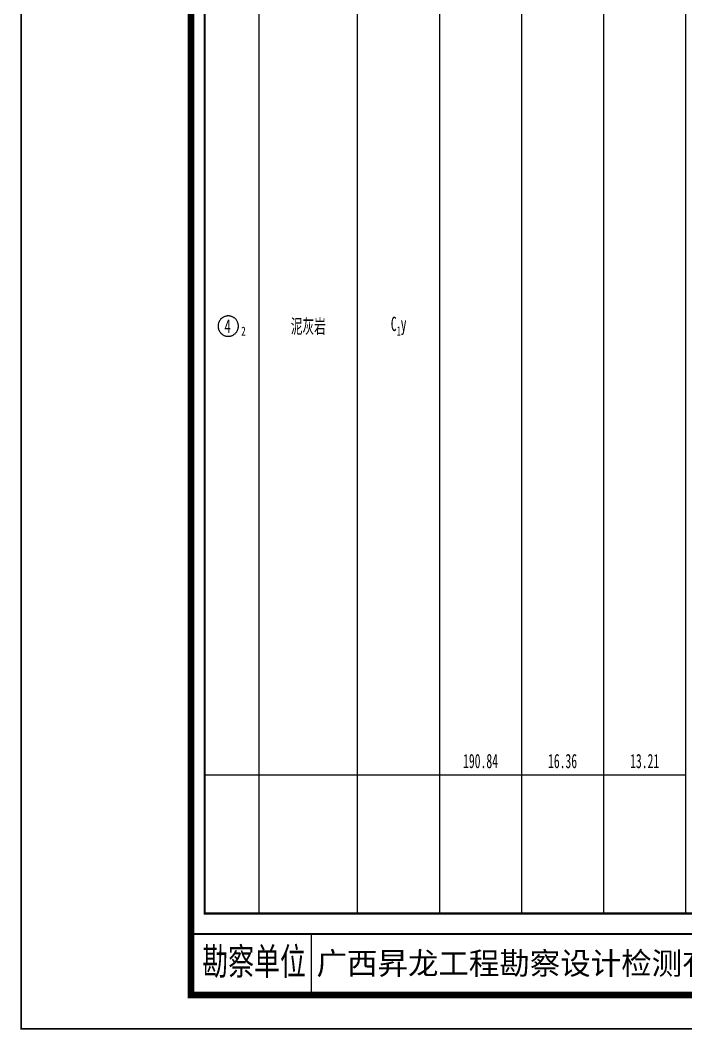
# Model space of a CAD drawing. Header units: millimetres. Extents: x 1264 to 9491, y 619 to 916.
# Drawn here: x 3045.8 to 3143.8, y 618.8 to 767.4 of the extents above; entities that cross this region are included whole.
import ezdxf
from ezdxf.enums import TextEntityAlignment as Align

# ---------------------------------------------------------------- set-up
doc = ezdxf.new("R2010")
doc.units = ezdxf.units.MM
doc.layers.add('GICAD_POU_TEXTS', color=7, linetype='Continuous')
doc.styles.add('HT', font='simhei.ttf')
doc.styles.add('LZ_FONT', font='simfang_0.ttf', dxfattribs={"width": 0.7, "height": 8})
doc.styles.add('成果图图块', font='simfang_0.ttf', dxfattribs={"height": 2.5})
doc.styles.add('成果图表体', font='simfang_0.ttf', dxfattribs={"width": 0.6, "height": 2.1})

# ---------------------------------------------------------------- blocks, each defined once
blk = doc.blocks.new('ZZT_DCBH_Y1.dwg13', base_point=(0.51, 0))
at = {"color": 7}
blk.add_polyline3d([(-1.52, 0.02, 0), (-1.52, -0.06, 0), (-1.52, -0.13, 0), (-1.51, -0.2, 0), (-1.5, -0.28, 0), (-1.48, -0.35, 0), (-1.46, -0.42, 0), (-1.44, -0.49, 0), (-1.41, -0.56, 0), (-1.38, -0.63, 0), (-1.35, -0.69, 0), (-1.31, -0.76, 0), (-1.27, -0.82, 0), (-1.23, -0.88, 0), (-1.18, -0.94, 0), (-1.14, -0.99, 0), (-1.09, -1.04, 0), (-1.03, -1.1, 0), (-0.98, -1.14, 0), (-0.92, -1.19, 0), (-0.86, -1.23, 0), (-0.8, -1.27, 0), (-0.73, -1.31, 0), (-0.67, -1.34, 0), (-0.6, -1.37, 0), (-0.53, -1.4, 0), (-0.46, -1.42, 0), (-0.39, -1.44, 0), (-0.32, -1.46, 0), (-0.25, -1.47, 0), (-0.17, -1.48, 0), (-0.1, -1.48, 0), (-0.02, -1.48, 0), (0.05, -1.48, 0), (0.12, -1.48, 0), (0.2, -1.47, 0), (0.27, -1.46, 0), (0.34, -1.44, 0), (0.41, -1.42, 0), (0.48, -1.4, 0), (0.55, -1.37, 0), (0.62, -1.34, 0), (0.68, -1.31, 0), (0.75, -1.27, 0), (0.81, -1.23, 0), (0.87, -1.19, 0), (0.93, -1.14, 0), (0.98, -1.1, 0), (1.04, -1.04, 0), (1.09, -0.99, 0), (1.13, -0.94, 0), (1.18, -0.88, 0), (1.22, -0.82, 0), (1.26, -0.76, 0), (1.3, -0.69, 0), (1.33, -0.63, 0), (1.36, -0.56, 0), (1.39, -0.49, 0), (1.41, -0.42, 0), (1.43, -0.35, 0), (1.45, -0.28, 0), (1.46, -0.2, 0), (1.47, -0.13, 0), (1.47, -0.06, 0), (1.48, 0.02, 0), (1.47, 0.09, 0), (1.47, 0.16, 0), (1.46, 0.24, 0), (1.45, 0.31, 0), (1.43, 0.38, 0), (1.41, 0.45, 0), (1.39, 0.52, 0), (1.36, 0.59, 0), (1.33, 0.66, 0), (1.3, 0.72, 0), (1.26, 0.79, 0), (1.22, 0.85, 0), (1.18, 0.91, 0), (1.13, 0.97, 0), (1.09, 1.02, 0), (1.04, 1.08, 0), (0.98, 1.13, 0), (0.93, 1.18, 0), (0.87, 1.22, 0), (0.81, 1.26, 0), (0.75, 1.3, 0), (0.68, 1.34, 0), (0.62, 1.37, 0), (0.55, 1.4, 0), (0.48, 1.43, 0), (0.41, 1.45, 0), (0.34, 1.47, 0), (0.27, 1.49, 0), (0.2, 1.5, 0), (0.12, 1.51, 0), (0.05, 1.51, 0), (-0.02, 1.52, 0), (-0.1, 1.51, 0), (-0.17, 1.51, 0), (-0.25, 1.5, 0), (-0.32, 1.49, 0), (-0.39, 1.47, 0), (-0.46, 1.45, 0), (-0.53, 1.43, 0), (-0.6, 1.4, 0), (-0.67, 1.37, 0), (-0.73, 1.34, 0), (-0.8, 1.3, 0), (-0.86, 1.26, 0), (-0.92, 1.22, 0), (-0.98, 1.18, 0), (-1.03, 1.13, 0), (-1.09, 1.08, 0), (-1.14, 1.02, 0), (-1.18, 0.97, 0), (-1.23, 0.91, 0), (-1.27, 0.85, 0), (-1.31, 0.79, 0), (-1.35, 0.72, 0), (-1.38, 0.66, 0), (-1.41, 0.59, 0), (-1.44, 0.52, 0), (-1.46, 0.45, 0), (-1.48, 0.38, 0), (-1.5, 0.31, 0), (-1.51, 0.24, 0), (-1.52, 0.16, 0), (-1.52, 0.09, 0), (-1.52, 0.02, 0)], dxfattribs=at)
at = {"layer": 'GICAD_POU_TEXTS', "color": 7, "style": '成果图图块', "width": 0.7}
blk.add_text('4', height=2, dxfattribs=at).set_placement((-0.11, -0.99), align=Align.CENTER)
blk.add_text('2', height=1.33, dxfattribs=at).set_placement((1.9, -1.39))
blk = doc.blocks.new('柱状图图框模板-(昇龙标准).dwg8', base_point=(27, 229))
blk.add_line((42.74, 4.95), (42.74, 13.95))
blk.add_line((42.74, 4.95), (42.74, 13.95))
for points, const_width in [([(0, 0), (210, 0), (210, 297), (0, 297)], 0.25), ([(25, 5), (205, 5), (205, 292), (25, 292)], 1), ([(27, 265), (203, 265), (203, 17), (27, 17)], 0.3)]:
    blk.add_lwpolyline(points, close=True, dxfattribs=dict(const_width=const_width))
at = {"const_width": 0.3}
blk.add_lwpolyline([(25, 14), (205, 14)], dxfattribs=at)
at = {"style": 'LZ_FONT', "width": 0.7}
blk.add_text('勘察单位', height=4, dxfattribs=at).set_placement((26.65, 7.95))
at = {"style": 'HT'}
blk.add_text('广西昇龙工程勘察设计检测有限公司', height=3.2865, dxfattribs=at).set_placement((43.48, 8.02))

msp = doc.modelspace()

# ---------------------------------------------------------------- linework, layer by layer
at = {"color": 0}
for p, q in [((3072.96, 656.29), (3072.96, 788.39)), ((3081.01, 656.29), (3081.01, 788.39)), ((3072.96, 656.29), (3081.01, 656.29))]:
    msp.add_line(p, q, dxfattribs=at)
for points in [[(3072.96, 635.89), (3072.96, 819.89)], [(3081.01, 635.89), (3081.01, 819.89)], [(3081.01, 635.89), (3081.01, 819.89)], [(3095.49, 635.89), (3095.49, 819.89)], [(3095.49, 635.89), (3095.49, 819.89)], [(3107.56, 635.89), (3107.56, 819.89)], [(3107.56, 635.89), (3107.56, 819.89)], [(3119.63, 635.89), (3119.63, 819.89)], [(3119.63, 635.89), (3119.63, 819.89)], [(3131.71, 635.89), (3131.71, 819.89)], [(3131.71, 635.89), (3131.71, 819.89)], [(3143.78, 635.89), (3143.78, 819.89)], [(3143.78, 635.89), (3143.78, 819.89)], [(3081.01, 656.29), (3081.01, 788.39)], [(3095.49, 656.29), (3095.49, 788.39)], [(3095.49, 656.29), (3095.49, 788.39)], [(3107.56, 656.29), (3107.56, 788.39)], [(3107.56, 656.29), (3107.56, 788.39)], [(3119.63, 656.29), (3119.63, 788.39)], [(3119.63, 656.29), (3119.63, 788.39)], [(3131.71, 656.29), (3131.71, 788.39)], [(3131.71, 656.29), (3131.71, 788.39)], [(3143.78, 656.29), (3143.78, 788.39)], [(3081.01, 656.29), (3095.49, 656.29)], [(3095.49, 656.29), (3107.56, 656.29)], [(3107.56, 656.29), (3119.63, 656.29)], [(3119.63, 656.29), (3131.71, 656.29)], [(3131.71, 656.29), (3143.78, 656.29)], [(3072.96, 635.89), (3081.01, 635.89)], [(3081.01, 635.89), (3095.49, 635.89)], [(3095.49, 635.89), (3107.56, 635.89)], [(3107.56, 635.89), (3119.63, 635.89)], [(3119.63, 635.89), (3131.71, 635.89)], [(3131.71, 635.89), (3143.78, 635.89)], [(3143.78, 635.89), (3158.26, 635.89)]]:
    msp.add_lwpolyline(points, dxfattribs=at)

# ---------------------------------------------------------------- block references
for name, p in [('柱状图图框模板-(昇龙标准).dwg8', (3072.96, 847.89)), ('ZZT_DCBH_Y1.dwg13', (3076.98, 722.34))]:
    msp.add_blockref(name, p)

# ---------------------------------------------------------------- texts
at = {"color": 0, "style": '成果图表体', "width": 0.6}
for s, height, p in [('泥灰岩', 2.1, (3085.65, 721.29)), ('C', 2.1, (3100.37, 721.64)), ('y', 2.1, (3101.82, 721.64)), ('1', 1.4, (3101.24, 720.94)), ('190.84', 2.1, (3111, 657.29)), ('16.36', 2.1, (3123.5, 657.29)), ('13.21', 2.1, (3135.58, 657.29))]:
    msp.add_text(s, height=height, dxfattribs=at).set_placement(p)

doc.saveas('drawing.dxf')
